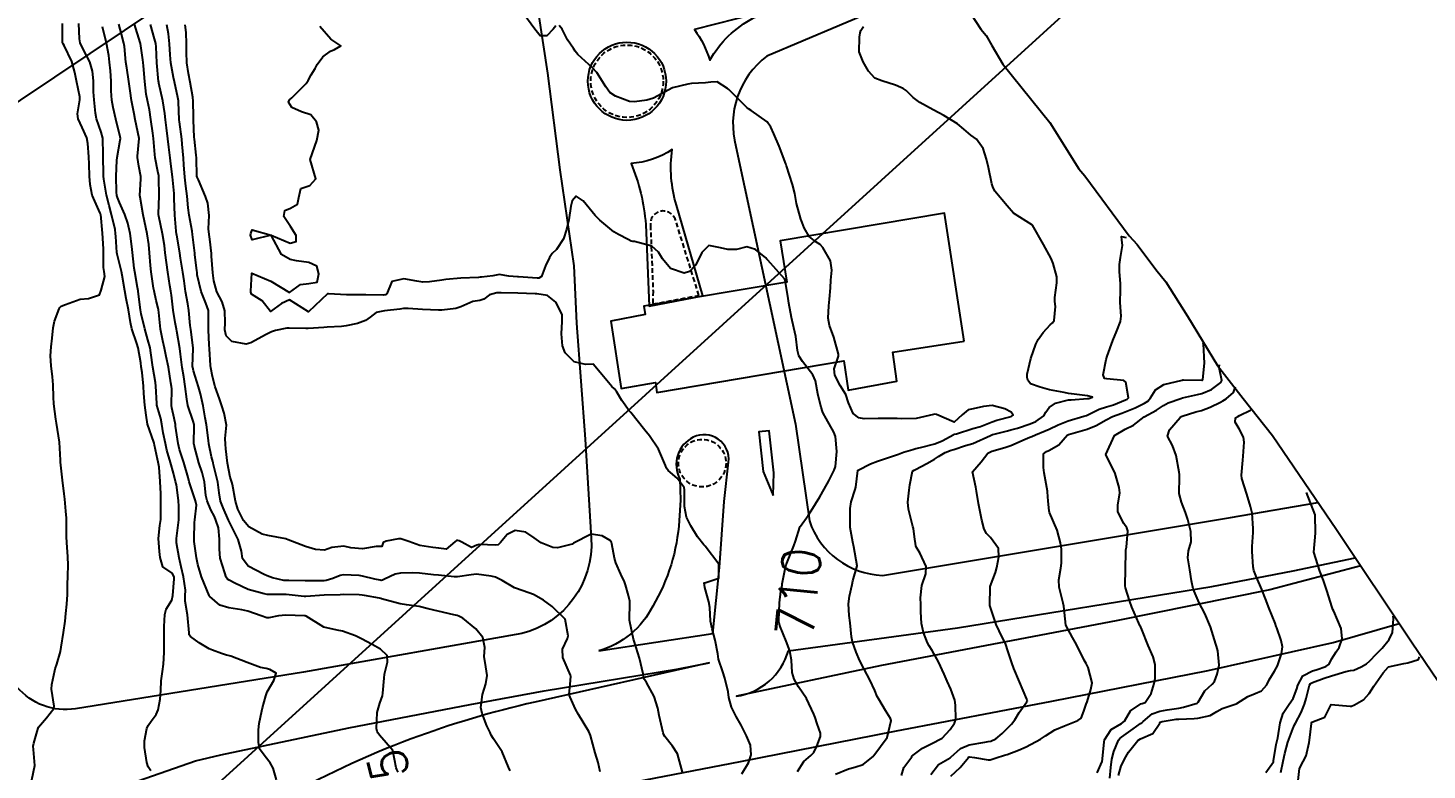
# Model space of a CAD drawing. Header units: metres. Extents: x 292545 to 299085, y 7450245 to 7463078.
# Drawn here: x 298289.1 to 298436.1, y 7451775.7 to 7451853.7 of the extents above; entities that cross this region are included whole.
import ezdxf
from ezdxf.enums import TextEntityAlignment as Align

# ---------------------------------------------------------------- set-up
doc = ezdxf.new("R2010")
doc.units = ezdxf.units.M
doc.linetypes.add('CONTINUO', pattern=[0])
doc.linetypes.add('DASHED', pattern=[0.75, 0.5, -0.25])
for name, color, linetype in [('Area', 45, 'Continuous'), ('Canteiro', 45, 'DASHED'), ('Cotas', 45, 'Continuous'), ('Curvas de Nivel 1m', 11, 'Continuous'), ('Curvas de Nivel 5m', 15, 'Continuous'), ('Edificações', 30, 'Continuous'), ('TEXTO', 45, 'Continuous'), ('Vias Primárias', 230, 'Continuous')]:
    doc.layers.add(name, color=color, linetype=linetype)
doc.styles.add('Style-STANDARD', font='STANDARD.shx')

msp = doc.modelspace()

# ---------------------------------------------------------------- linework, layer by layer
at = {"layer": 'Area'}
msp.add_polyline3d([(298384.99, 7451860.1, 718.89), (298389.23, 7451853.52, 712.78), (298389.78, 7451852.88, 713.15), (298390.39, 7451851.83, 713.14), (298391.54, 7451849.87, 712.63), (298396.48, 7451843.71, 712.4), (298399.53, 7451838.86, 712.31), (298400.15, 7451838.12, 712.38), (298404.84, 7451831.83, 712.59), (298405.67, 7451830.91, 712.75), (298407.64, 7451828.27, 713.19), (298408.67, 7451826.97, 713.23), (298410.96, 7451823.38, 718.23), (298414.11, 7451818.17, 725.44), (298416.8, 7451814.71, 716.81), (298419.89, 7451810.82, 717.06), (298426.62, 7451800.94, 718.03), (298434.51, 7451789.15, 719.91), (298440.86, 7451779.78, 720.82)], dxfattribs=at)
at = {"layer": 'Canteiro'}
msp.add_lwpolyline([(298359.6, 7451825.55), (298357.13, 7451833.48, 0.910151), (298354.5, 7451832.92), (298354.77, 7451825.99), (298354.73, 7451824.65)], format="xyb", close=True, dxfattribs=at)
for centre, radius in [((298352.03, 7451848.06), 3.81), ((298359.94, 7451807.92), 2.5)]:
    msp.add_circle(centre, radius, dxfattribs=at)
at = {"layer": 'Curvas de Nivel 1m', "flags": 128}
for points, elevation in [([(298344.55, 7451853.87), (298344.26, 7451853.53), (298343.59, 7451852.83), (298342.89, 7451852.84), (298342.34, 7451853.55), (298340.92, 7451855.48)], 711), ([(298289.48, 7451774.63), (298289.77, 7451776.16), (298289.63, 7451777.81), (298289.62, 7451778.17), (298289.68, 7451778.49), (298290.02, 7451779.72), (298290.12, 7451780.06), (298290.18, 7451780.16), (298291.02, 7451781.17), (298291.79, 7451782.14), (298291.82, 7451782.37), (298291.54, 7451784.15), (298291.55, 7451784.67), (298291.87, 7451786.14), (298291.92, 7451786.31), (298292.1, 7451786.81), (298292.47, 7451788.13), (298292.56, 7451788.58), (298292.81, 7451790.13), (298292.96, 7451791.32), (298293.05, 7451792.13), (298293.14, 7451793.09), (298293.2, 7451794.12), (298293.22, 7451795.1), (298293.25, 7451796.12), (298293.27, 7451797.17), (298293.24, 7451798.12), (298293.17, 7451799.05), (298293.12, 7451800.13), (298293.11, 7451801.28), (298293.1, 7451802.13), (298293.05, 7451802.89), (298292.94, 7451804.13), (298292.88, 7451804.7), (298292.7, 7451806.13), (298292.47, 7451808.01), (298292.46, 7451808.14), (298292.46, 7451808.24), (298292.37, 7451810.14), (298292.05, 7451812.14), (298291.99, 7451812.56), (298291.78, 7451814.15), (298291.74, 7451814.84), (298291.69, 7451816.15), (298291.62, 7451816.98), (298291.49, 7451818.15), (298291.43, 7451819.21), (298291.49, 7451820.15), (298291.6, 7451821.06), (298291.71, 7451822.15), (298291.84, 7451822.84), (298292.32, 7451824.14), (298292.4, 7451824.29), (298292.55, 7451824.41), (298293.02, 7451824.61), (298294.55, 7451825.14), (298295.41, 7451825.24), (298296.56, 7451825.62), (298296.76, 7451826.09), (298297.14, 7451827.53), (298297.07, 7451828.08), (298297.01, 7451828.5), (298296.99, 7451830.08), (298296.99, 7451830.45), (298296.9, 7451832.09), (298296.71, 7451834.04), (298296.7, 7451834.09), (298296.69, 7451834.12), (298296.66, 7451834.2), (298295.81, 7451836.1), (298295.58, 7451837.22), (298295.51, 7451838.1), (298295.49, 7451839.34), (298295.46, 7451840.1), (298295.35, 7451841.51), (298295.23, 7451842.11), (298294.77, 7451843.21), (298294.34, 7451844.11), (298294.27, 7451844.63), (298294.51, 7451846.11), (298294.5, 7451846.42), (298294.15, 7451848.12), (298293.99, 7451848.97), (298293.66, 7451850.12), (298292.87, 7451851.81), (298292.75, 7451852.01), (298292.7, 7451852.13), (298292.69, 7451852.32), (298292.68, 7451854.13)], 702), ([(298301.97, 7451775.59), (298301.68, 7451776.02), (298301.55, 7451776.45), (298301.31, 7451778.03), (298301.3, 7451778.73), (298301.55, 7451780.02), (298301.69, 7451780.35), (298302.02, 7451780.81), (298302.53, 7451781.52), (298302.74, 7451782.01), (298302.95, 7451783.11), (298303.02, 7451784.01), (298303.05, 7451785.03), (298303.19, 7451786.01), (298303.31, 7451786.8), (298303.37, 7451788.01), (298303.37, 7451788.76), (298303.37, 7451790.01), (298303.39, 7451790.76), (298303.44, 7451792.01), (298303.59, 7451792.59), (298304.18, 7451793.51), (298304.28, 7451794), (298304.44, 7451795.76), (298304.41, 7451795.99), (298304.22, 7451796.35), (298303.25, 7451797.03), (298302.94, 7451798.01), (298302.87, 7451798.64), (298302.78, 7451800.01), (298302.92, 7451801.36), (298303.01, 7451802.01), (298303.04, 7451802.76), (298303.04, 7451804.01), (298303.01, 7451804.71), (298302.97, 7451806.01), (298302.85, 7451807.5), (298302.75, 7451808.01), (298302.68, 7451808.33), (298302.37, 7451809.8), (298302.31, 7451810.02), (298302.28, 7451810.12), (298301.63, 7451812.03), (298301.48, 7451812.97), (298301.34, 7451814.03), (298301.23, 7451815.24), (298301.19, 7451816.03), (298301.05, 7451817.45), (298300.97, 7451818.04), (298300.91, 7451818.46), (298300.64, 7451820.04), (298300.5, 7451820.51), (298299.98, 7451822.05), (298299.85, 7451822.72), (298299.61, 7451824.05), (298299.38, 7451825.23), (298299.25, 7451826.05), (298298.97, 7451827.68), (298298.89, 7451828.06), (298298.6, 7451829.18), (298298.42, 7451829.87), (298298.39, 7451830.06), (298298.3, 7451831.73), (298298.27, 7451832.07), (298298.22, 7451832.49), (298297.85, 7451834.07), (298297.59, 7451835), (298297.33, 7451836.08), (298297.04, 7451837.76), (298297.01, 7451838.09), (298297.01, 7451838.38), (298296.96, 7451840.09), (298296.96, 7451840.32), (298296.93, 7451842.09), (298296.76, 7451842.7), (298296.26, 7451844.1), (298296.16, 7451844.72), (298296.02, 7451846.1), (298295.95, 7451846.96), (298295.93, 7451848.1), (298295.83, 7451849.11), (298295.55, 7451850.1), (298294.87, 7451851.44), (298294.55, 7451852.11), (298294.47, 7451852.53), (298294.39, 7451854.12)], 703), ([(298315.18, 7451774.63), (298314.83, 7451775.87), (298314.53, 7451776.43), (298313.98, 7451777.08), (298313.39, 7451777.89), (298313.31, 7451778.58), (298313.31, 7451779.89), (298313.36, 7451780.55), (298313.65, 7451781.88), (298313.73, 7451782.2), (298314.06, 7451783.45), (298314.21, 7451783.88), (298314.89, 7451785.06), (298315.15, 7451785.86), (298314.48, 7451786.25), (298314.1, 7451786.33), (298313.52, 7451786.46), (298312.1, 7451786.98), (298310.4, 7451787.63), (298310.11, 7451787.71), (298309.94, 7451787.75), (298309.42, 7451787.93), (298308.44, 7451788.27), (298308.12, 7451788.4), (298307.06, 7451789.02), (298306.13, 7451789.69), (298306.02, 7451789.86), (298306, 7451789.97), (298306, 7451790.1), (298305.82, 7451791.98), (298305.6, 7451793.4), (298305.6, 7451793.98), (298305.61, 7451794.56), (298305.4, 7451795.98), (298305.15, 7451797.04), (298304.96, 7451797.98), (298304.67, 7451799.56), (298304.66, 7451799.99), (298304.86, 7451801.4), (298304.9, 7451801.98), (298304.9, 7451803.38), (298304.89, 7451803.98), (298304.66, 7451805.65), (298304.58, 7451805.99), (298304.34, 7451806.88), (298304.04, 7451807.99), (298303.67, 7451809.3), (298303.5, 7451810), (298303.27, 7451811.12), (298303.13, 7451812.01), (298303.01, 7451812.61), (298302.62, 7451814.02), (298302.59, 7451814.19), (298302.51, 7451816.02), (298302.45, 7451816.41), (298302.17, 7451818.02), (298301.99, 7451819.52), (298301.89, 7451820.03), (298301.66, 7451820.87), (298301.35, 7451822.03), (298300.96, 7451823.61), (298300.88, 7451824.04), (298300.65, 7451825.95), (298300.63, 7451826.04), (298300.57, 7451826.39), (298300.29, 7451828.04), (298300.23, 7451828.41), (298300.03, 7451830.05), (298299.97, 7451830.7), (298299.8, 7451832.05), (298299.57, 7451833.13), (298299.25, 7451834.05), (298298.68, 7451835.31), (298298.46, 7451835.84), (298298.4, 7451836.06), (298298.36, 7451836.4), (298298.32, 7451838.07), (298298.39, 7451839.73), (298298.43, 7451840.06), (298298.75, 7451841.86), (298298.79, 7451842.03), (298298.79, 7451842.06), (298298.76, 7451842.22), (298298.29, 7451844.07), (298298.01, 7451845.29), (298297.86, 7451846.07), (298297.8, 7451847.06), (298297.82, 7451848.08), (298297.75, 7451849.16), (298297.63, 7451850.08), (298297.55, 7451850.77), (298297.33, 7451852.08), (298296.9, 7451853.79)], 704), ([(298339.75, 7451775.57), (298339.59, 7451775.95), (298338.92, 7451777.58), (298338.01, 7451778.94), (298337.76, 7451779.34), (298337.64, 7451779.6), (298337.31, 7451780.31), (298336.8, 7451781.61), (298336.68, 7451782.24), (298336.83, 7451783.61), (298337.18, 7451784.71), (298337.34, 7451785.6), (298337.19, 7451786.51), (298337, 7451787.61), (298337.08, 7451788.56), (298336.89, 7451789.6), (298336.15, 7451790.5), (298334.76, 7451791.63), (298334.36, 7451791.83), (298334.17, 7451791.9), (298333.82, 7451791.99), (298332.17, 7451792.35), (298331.12, 7451792.62), (298330.17, 7451792.85), (298328.85, 7451793.03), (298328.18, 7451793.15), (298326.24, 7451793.67), (298326.18, 7451793.69), (298326.15, 7451793.7), (298326.01, 7451793.73), (298324.43, 7451794), (298324.19, 7451794.04), (298323.88, 7451794.07), (298322.19, 7451794.1), (298321.88, 7451794.09), (298320.19, 7451794.05), (298318.27, 7451793.92), (298318.18, 7451793.91), (298318.1, 7451793.92), (298316.19, 7451794.11), (298314.41, 7451794.1), (298314.19, 7451794.12), (298313.9, 7451794.17), (298312.19, 7451794.63), (298310.82, 7451795.29), (298310.2, 7451795.62), (298310.02, 7451795.74), (298309.91, 7451795.92), (298309.75, 7451796.39), (298309.28, 7451797.93), (298309.2, 7451798.89), (298309.21, 7451799.94), (298309.07, 7451801.13), (298308.81, 7451801.94), (298308.65, 7451802.31), (298308.29, 7451803.03), (298307.89, 7451803.95), (298307.75, 7451804.51), (298307.61, 7451805.96), (298307.37, 7451806.93), (298307.02, 7451807.96), (298306.52, 7451809.82), (298306.5, 7451809.97), (298306.53, 7451811.84), (298306.52, 7451811.97), (298306.41, 7451812.33), (298305.88, 7451813.98), (298305.76, 7451814.65), (298305.59, 7451815.98), (298305.45, 7451816.99), (298305.28, 7451817.98), (298305.08, 7451819.39), (298305.01, 7451819.98), (298304.69, 7451821.81), (298304.66, 7451821.99), (298304.52, 7451822.7), (298304.32, 7451823.99), (298304.14, 7451825.58), (298304.08, 7451826), (298303.98, 7451826.59), (298303.76, 7451828), (298303.61, 7451829.01), (298303.49, 7451830.01), (298303.4, 7451830.78), (298303.19, 7451832.01), (298302.8, 7451833.88), (298302.78, 7451834.02), (298302.78, 7451834.13), (298302.84, 7451836.02), (298302.83, 7451837.9), (298302.83, 7451838.02), (298302.81, 7451838.12), (298302.72, 7451838.58), (298302.43, 7451840.02), (298302.39, 7451840.37), (298302.24, 7451842.03), (298302.17, 7451842.62), (298301.98, 7451844.03), (298301.82, 7451845.05), (298301.62, 7451846.03), (298301.5, 7451846.72), (298301.35, 7451848.03), (298301.2, 7451849.68), (298301.17, 7451850.04), (298301.14, 7451850.32), (298300.9, 7451852.04), (298300.87, 7451852.13), (298300.27, 7451854.05)], 706), ([(298349.21, 7451775.46), (298348.99, 7451776.45), (298348.67, 7451777.46), (298348.19, 7451779.28), (298348.14, 7451779.47), (298348.02, 7451779.7), (298346.92, 7451781.49), (298346.62, 7451782.06), (298346.06, 7451783.32), (298345.98, 7451783.5), (298345.96, 7451783.6), (298346.07, 7451784.69), (298346.12, 7451785.5), (298346.08, 7451785.63), (298345.27, 7451787.51), (298345.25, 7451788.38), (298345.76, 7451789.5), (298345.86, 7451789.78), (298345.53, 7451791.51), (298344.18, 7451792.87), (298343.25, 7451793.53), (298342.19, 7451794.13), (298341.13, 7451794.5), (298340.2, 7451794.83), (298338.9, 7451795.58), (298338.21, 7451795.94), (298337.76, 7451796.05), (298336.21, 7451796.24), (298335.64, 7451796.19), (298334.21, 7451795.96), (298333.88, 7451795.97), (298332.21, 7451796.15), (298331.69, 7451796.19), (298330.21, 7451796.35), (298329.52, 7451796.4), (298328.21, 7451796.37), (298327.66, 7451796.26), (298326.54, 7451795.73), (298326.32, 7451795.61), (298326.2, 7451795.6), (298326.09, 7451795.62), (298325.51, 7451795.74), (298324.21, 7451796.04), (298323.87, 7451796.1), (298322.21, 7451796.2), (298321.87, 7451796.12), (298321.11, 7451795.79), (298320.42, 7451795.58), (298320.2, 7451795.55), (298319.94, 7451795.54), (298318.2, 7451795.56), (298316.48, 7451795.57), (298316.2, 7451795.57), (298315.94, 7451795.6), (298314.75, 7451795.87), (298314.21, 7451796.07), (298313.88, 7451796.21), (298312.22, 7451797.1), (298311.61, 7451797.91), (298311.49, 7451798.66), (298311.17, 7451799.91), (298310.28, 7451801.66), (298310.15, 7451801.92), (298309.58, 7451803.21), (298309.3, 7451803.94), (298309.16, 7451804.79), (298309.03, 7451805.94), (298308.56, 7451807.74), (298308.51, 7451807.95), (298308.48, 7451808.08), (298308.36, 7451808.6), (298308.07, 7451809.95), (298308.02, 7451810.31), (298307.82, 7451811.96), (298307.7, 7451812.67), (298307.46, 7451813.96), (298307.2, 7451815.2), (298306.98, 7451815.96), (298306.47, 7451817.61), (298306.38, 7451817.97), (298306.37, 7451818.08), (298306.43, 7451819.97), (298306.42, 7451820.04), (298306.17, 7451821.97), (298306.12, 7451822.38), (298305.96, 7451823.98), (298305.87, 7451824.66), (298305.63, 7451825.98), (298305.47, 7451827.09), (298305.35, 7451827.98), (298305.11, 7451829.48), (298305.03, 7451829.99), (298304.69, 7451831.93), (298304.68, 7451831.99), (298304.64, 7451832.32), (298304.48, 7451833.99), (298304.44, 7451835.75), (298304.44, 7451835.99), (298304.43, 7451836.25), (298304.25, 7451838), (298304.09, 7451839.37), (298304.01, 7451840), (298303.87, 7451841.12), (298303.77, 7451842), (298303.63, 7451843.15), (298303.53, 7451844.01), (298303.45, 7451844.67), (298303.24, 7451846.01), (298302.82, 7451847.87), (298302.8, 7451847.99), (298302.79, 7451848.01), (298302.79, 7451848.04), (298302.62, 7451850.01), (298302.55, 7451851.69), (298302.5, 7451852.02), (298302.36, 7451852.53), (298301.95, 7451854.02)], 707), ([(298357.87, 7451775.45), (298357.33, 7451777.36), (298356.8, 7451778.17), (298356.01, 7451779.18), (298355.9, 7451779.38), (298355.84, 7451779.56), (298355.43, 7451781.39), (298355.26, 7451782.18), (298354.89, 7451783.39), (298354.08, 7451784.85), (298353.86, 7451785.18), (298353.78, 7451785.4), (298353.73, 7451785.76), (298353.35, 7451787.41), (298352.98, 7451788.56), (298352.72, 7451789.41), (298352.33, 7451791.24), (298352.31, 7451791.42), (298352.32, 7451793.27), (298352.32, 7451793.42), (298352.19, 7451794.02), (298351.89, 7451795.12), (298351.78, 7451795.43), (298351.39, 7451796.26), (298350.87, 7451797.44), (298350.72, 7451797.93), (298350.45, 7451799.45), (298350.4, 7451799.59), (298350.26, 7451799.78), (298349.43, 7451800.29), (298348.26, 7451800.45), (298346.41, 7451799.5), (298346.25, 7451799.41), (298344.73, 7451799.03), (298344.25, 7451799.04), (298343.02, 7451799.53), (298342.26, 7451800.07), (298341.39, 7451800.68), (298340.27, 7451800.85), (298339.42, 7451800.42), (298338.74, 7451799.59), (298338.5, 7451799.34), (298338.25, 7451799.29), (298336.49, 7451799.37), (298336.25, 7451799.31), (298335.7, 7451799.07), (298334.68, 7451799.63), (298334.38, 7451799.76), (298334.25, 7451799.79), (298334.11, 7451799.79), (298333.94, 7451799.64), (298333.02, 7451798.88), (298332.25, 7451798.97), (298331.63, 7451799.06), (298330.25, 7451799.25), (298329.1, 7451799.7), (298328.26, 7451799.95), (298328.02, 7451799.95), (298326.71, 7451799.73), (298326.4, 7451799.58), (298326.25, 7451799.17), (298325.67, 7451799.16), (298324.24, 7451798.92), (298323, 7451799.01), (298322.25, 7451799.18), (298321, 7451799.04), (298320.24, 7451798.78), (298319.29, 7451798.86), (298318.25, 7451799.15), (298316.42, 7451799.85), (298316.25, 7451799.92), (298316.15, 7451799.96), (298314.26, 7451800.32), (298313.69, 7451800.46), (298312.27, 7451801.24), (298311.72, 7451801.91), (298311.13, 7451803.08), (298310.87, 7451803.91), (298310.56, 7451805.68), (298310.5, 7451805.92), (298310.33, 7451806.46), (298310.02, 7451807.93), (298309.87, 7451809.43), (298309.81, 7451809.93), (298309.79, 7451810.52), (298309.92, 7451811.93), (298309.67, 7451813.18), (298309.44, 7451813.93), (298309.18, 7451814.69), (298308.75, 7451815.95), (298308.46, 7451817.02), (298308.28, 7451817.95), (298308.26, 7451818.17), (298308.14, 7451819.95), (298308.11, 7451820.34), (298308.03, 7451821.95), (298308.03, 7451822.45), (298308.02, 7451823.96), (298307.77, 7451824.74), (298307.26, 7451825.96), (298306.85, 7451827.7), (298306.83, 7451827.97), (298306.81, 7451828.18), (298306.61, 7451829.83), (298306.6, 7451829.97), (298306.59, 7451829.99), (298306.37, 7451831.97), (298306.32, 7451832.29), (298306, 7451833.98), (298305.91, 7451834.74), (298305.78, 7451835.98), (298305.65, 7451837.02), (298305.55, 7451837.98), (298305.45, 7451839.26), (298305.41, 7451839.98), (298305.28, 7451841.45), (298305.22, 7451841.99), (298304.98, 7451843.79), (298304.96, 7451843.99), (298304.88, 7451845.91), (298304.88, 7451845.99), (298304.81, 7451846.35), (298304.47, 7451847.99), (298304.37, 7451848.45), (298304.09, 7451850), (298304.02, 7451850.84), (298303.95, 7451852), (298303.84, 7451853.05), (298303.67, 7451854)], 708), ([(298364.12, 7451775.28), (298364.82, 7451776.43), (298365.1, 7451777.27), (298365, 7451778.28), (298364.61, 7451779.27), (298364.03, 7451780.38), (298363.5, 7451781.29), (298363.02, 7451782.27), (298362.75, 7451783.3), (298362.66, 7451783.89), (298362.33, 7451785.31), (298362.09, 7451785.98), (298361.66, 7451787.31), (298361.57, 7451787.87), (298361.3, 7451789.32), (298360.98, 7451790.49), (298360.82, 7451791.32), (298360.74, 7451792.76), (298360.63, 7451793.33), (298360.2, 7451794.85), (298360.13, 7451795.33), (298360.2, 7451795.34), (298361.68, 7451795.84), (298361.7, 7451797.32), (298360.25, 7451799.21), (298360.12, 7451799.33), (298359.44, 7451800.16), (298358.75, 7451801.35), (298358.29, 7451802.26), (298358.07, 7451803.35), (298358.08, 7451805.11), (298358.04, 7451805.35), (298357.31, 7451806.34), (298356.35, 7451807.15), (298356.17, 7451807.38), (298356.08, 7451807.66), (298355.36, 7451809.39), (298354.39, 7451810.8), (298353.91, 7451811.4), (298352.42, 7451813.24), (298352.27, 7451813.42), (298351.5, 7451814.5), (298350.92, 7451815.44), (298350.72, 7451815.72), (298350.45, 7451815.99), (298349.2, 7451817.46), (298348.48, 7451818.34), (298347.68, 7451818.28), (298346.48, 7451818.58), (298345.53, 7451819.5), (298345.24, 7451820.25), (298345.14, 7451821.51), (298345.23, 7451822.82), (298345.21, 7451823.51), (298345, 7451823.97), (298344.56, 7451824.85), (298343.66, 7451825.53), (298342.56, 7451825.71), (298342.38, 7451825.73), (298340.57, 7451825.77), (298338.81, 7451825.83), (298338.57, 7451825.83), (298338.34, 7451825.81), (298337.58, 7451825.6), (298336.99, 7451825.17), (298336.56, 7451825.02), (298335.84, 7451824.91), (298334.55, 7451824.35), (298334.03, 7451824.16), (298332.55, 7451823.99), (298332.22, 7451823.99), (298330.55, 7451824.06), (298329.03, 7451824.18), (298328.55, 7451824.17), (298328.15, 7451824.11), (298326.54, 7451823.92), (298325.67, 7451823.74), (298325.03, 7451823.26), (298324.53, 7451822.9), (298323.7, 7451822.59), (298322.52, 7451822.35), (298322.02, 7451822.28), (298320.52, 7451822.2), (298320.15, 7451822.18), (298318.52, 7451822.06), (298318.28, 7451822.07), (298316.52, 7451822.11), (298316.27, 7451822.1), (298315.08, 7451821.86), (298314.67, 7451821.71), (298314.51, 7451821.66), (298314.09, 7451821.45), (298312.5, 7451820.55), (298311.98, 7451820.43), (298310.5, 7451820.71), (298309.88, 7451821.3), (298309.76, 7451821.93), (298309.79, 7451822.67), (298309.77, 7451823.93), (298309.49, 7451824.87), (298308.92, 7451825.94), (298308.58, 7451827.1), (298308.5, 7451827.94), (298308.36, 7451829.69), (298308.34, 7451829.94), (298308.16, 7451831.48), (298308.09, 7451831.95), (298308.03, 7451832.56), (298308.11, 7451833.95), (298307.95, 7451835.23), (298307.71, 7451835.95), (298306.97, 7451837.71), (298306.85, 7451837.97), (298306.82, 7451838.08), (298306.78, 7451839.97), (298306.78, 7451840.01), (298306.74, 7451840.28), (298306.56, 7451841.97), (298306.54, 7451842.19), (298306.46, 7451843.97), (298306.45, 7451844.31), (298306.43, 7451845.97), (298306.39, 7451846.39), (298306.11, 7451847.98), (298305.92, 7451848.89), (298305.77, 7451849.98), (298305.74, 7451851.11), (298305.74, 7451851.98), (298305.7, 7451853.18), (298305.57, 7451853.98)], 709), ([(298373.96, 7451775.22), (298375.33, 7451775.79), (298375.98, 7451775.98), (298376.87, 7451776.24), (298377.94, 7451777.12), (298377.96, 7451777.15), (298377.99, 7451777.18), (298379.39, 7451779.1), (298379.8, 7451780.86), (298379.74, 7451781.09), (298379.22, 7451781.93), (298378.49, 7451783.11), (298378.34, 7451783.39), (298378.07, 7451784.02), (298377.55, 7451785.13), (298376.96, 7451786.27), (298376.52, 7451787.14), (298376.12, 7451788.05), (298375.73, 7451789.14), (298375.63, 7451789.66), (298375.48, 7451791.15), (298375.4, 7451791.91), (298375.32, 7451793.15), (298375.41, 7451793.93), (298375.69, 7451795.15), (298375.79, 7451795.56), (298376.22, 7451797.14), (298375.88, 7451799.14), (298375.77, 7451799.63), (298375.51, 7451801.15), (298375.49, 7451801.94), (298375.5, 7451803.15), (298375.61, 7451803.84), (298376.02, 7451805.14), (298376.08, 7451805.39), (298376.3, 7451807.14), (298376.31, 7451807.17), (298376.34, 7451807.19), (298377.63, 7451807.84), (298378.36, 7451808.13), (298379.1, 7451808.36), (298380.37, 7451808.78), (298380.59, 7451808.87), (298381.11, 7451809.08), (298382.08, 7451809.37), (298382.38, 7451809.45), (298382.89, 7451809.57), (298384.38, 7451809.96), (298385.17, 7451810.25), (298386.39, 7451810.95), (298386.44, 7451810.97), (298386.68, 7451811.02), (298388.4, 7451811.58), (298389.2, 7451811.79), (298390.41, 7451812.27), (298390.92, 7451812.45), (298392.41, 7451812.82), (298392.64, 7451812.95), (298392.42, 7451813.29), (298391.76, 7451813.62), (298390.43, 7451813.99), (298389.52, 7451813.88), (298388.42, 7451813.63), (298387.91, 7451813.51), (298387.28, 7451813.01), (298386.41, 7451812.23), (298384.57, 7451813.04), (298384.41, 7451813.08), (298384.27, 7451813.04), (298382.42, 7451812.63), (298380.92, 7451812.58), (298380.42, 7451812.61), (298378.9, 7451812.62), (298378.42, 7451812.61), (298376.97, 7451812.58), (298376.42, 7451812.68), (298375.82, 7451813.15), (298375.32, 7451814.27), (298375.03, 7451815.15), (298374.45, 7451816.07), (298373.87, 7451817.17), (298373.8, 7451817.84), (298374.25, 7451819.16), (298374.27, 7451819.39), (298373.76, 7451821.17), (298373.32, 7451822.38), (298373.17, 7451823.17), (298373.26, 7451824.47), (298373.31, 7451825.17), (298373.41, 7451826.34), (298373.47, 7451827.17), (298373.55, 7451828.22), (298373.42, 7451829.17), (298372.63, 7451830.6), (298372.34, 7451830.89), (298371.88, 7451831.19), (298371.19, 7451831.76), (298370.65, 7451832.64), (298370.43, 7451833.21), (298370.3, 7451833.57), (298369.84, 7451835.22), (298369.66, 7451836.26), (298369.44, 7451837.22), (298368.79, 7451839.17), (298368.77, 7451839.23), (298368.73, 7451839.38), (298368.02, 7451841.24), (298367.48, 7451842.53), (298367.16, 7451843.25), (298366.78, 7451843.8), (298365.1, 7451844.97), (298364.8, 7451845.17), (298364.68, 7451845.28), (298362.82, 7451847.14), (298362.73, 7451847.21), (298362.59, 7451847.3), (298361.51, 7451848), (298360.83, 7451847.97), (298360.29, 7451847.88), (298358.83, 7451847.81), (298358.41, 7451847.77), (298356.82, 7451847.37), (298354.81, 7451846.29), (298354.13, 7451846.09), (298352.81, 7451845.9), (298352.29, 7451845.94), (298350.81, 7451846.48), (298350.24, 7451846.87), (298349.8, 7451847.46), (298348.85, 7451848.98), (298348.4, 7451849.47), (298346.87, 7451850.87), (298346.6, 7451851.22), (298346.41, 7451851.5), (298345.79, 7451852.42), (298345.22, 7451853.52), (298344.9, 7451853.91)], 711), ([(298380.88, 7451775.08), (298381.12, 7451775.94), (298381.96, 7451777.07), (298381.97, 7451777.09), (298381.99, 7451777.11), (298383.11, 7451777.95), (298384.01, 7451778.41), (298385.17, 7451779.03), (298386.02, 7451779.91), (298386.46, 7451780.59), (298386.61, 7451781.01), (298386.58, 7451782.49), (298386.49, 7451783.02), (298386.07, 7451784.17), (298385.69, 7451785.02), (298385.38, 7451785.74), (298384.78, 7451787.03), (298384.12, 7451788.23), (298383.81, 7451788.73), (298383.64, 7451789.05), (298383.21, 7451790.12), (298383, 7451791.06), (298382.92, 7451792.31), (298382.92, 7451793.06), (298382.88, 7451793.75), (298383.02, 7451795.06), (298383.44, 7451796.28), (298383.49, 7451797.05), (298382.81, 7451798.5), (298382.46, 7451799.07), (298382.41, 7451799.22), (298382.26, 7451800.19), (298382.14, 7451801.07), (298382.09, 7451801.25), (298381.64, 7451803.08), (298381.55, 7451803.83), (298381.68, 7451805.08), (298381.77, 7451805.63), (298382.04, 7451807.07), (298382.22, 7451807.19), (298382.35, 7451807.25), (298383.54, 7451807.87), (298384.36, 7451808.35), (298384.78, 7451808.62), (298385.49, 7451809.03), (298386.12, 7451809.28), (298386.38, 7451809.37), (298387.63, 7451809.76), (298388.38, 7451810), (298390.26, 7451810.84), (298390.39, 7451810.9), (298390.45, 7451810.92), (298390.63, 7451810.97), (298392.04, 7451811.31), (298392.4, 7451811.41), (298393.07, 7451811.61), (298394.4, 7451812.06), (298395.02, 7451812.3), (298395.84, 7451812.91), (298396.05, 7451813.27), (298396.43, 7451813.78), (298397.09, 7451814.24), (298398.44, 7451814.58), (298398.72, 7451814.59), (298400.44, 7451814.71), (298400.57, 7451814.72), (298400.98, 7451814.84), (298400.44, 7451815), (298398.76, 7451815.19), (298398.45, 7451815.25), (298397.98, 7451815.35), (298396.45, 7451815.64), (298395.45, 7451815.91), (298394.46, 7451816.27), (298394.17, 7451816.64), (298394.09, 7451816.93), (298394.1, 7451817.29), (298394.49, 7451818.92), (298395.01, 7451820.41), (298395.25, 7451820.91), (298395.77, 7451821.66), (298396.53, 7451822.45), (298396.77, 7451822.66), (298396.93, 7451822.9), (298397.07, 7451824.38), (298397.01, 7451824.9), (298397, 7451825.32), (298397.21, 7451826.89), (298397.21, 7451827.52), (298396.83, 7451828.9), (298396.61, 7451829.43), (298395.83, 7451830.91), (298394.65, 7451832.92), (298392.67, 7451834.19), (298391.99, 7451834.96), (298390.7, 7451836.52), (298390.48, 7451836.97), (298390.39, 7451837.28), (298390.04, 7451838.98), (298389.84, 7451839.87), (298389.48, 7451840.98), (298388.76, 7451841.96), (298388.18, 7451842.41), (298387.44, 7451843.01), (298386.78, 7451843.59), (298385.35, 7451844.47), (298384.8, 7451844.75), (298384.22, 7451845.05), (298382.81, 7451845.84), (298382.1, 7451846.36), (298381.38, 7451847.08), (298381.05, 7451847.31), (298380.83, 7451847.42), (298380.26, 7451847.66), (298378.83, 7451848.11), (298378.1, 7451848.38), (298377.42, 7451849.12), (298376.86, 7451850.1), (298376.44, 7451851.14), (298376.46, 7451852.71), (298376.54, 7451853.14), (298376.62, 7451853.41), (298376.9, 7451853.81)], 712), ([(298383.97, 7451775.21), (298384.78, 7451776.24), (298385.99, 7451776.95), (298386.03, 7451776.98), (298386.07, 7451777.02), (298387.08, 7451777.93), (298388.01, 7451778.3), (298389.64, 7451778.61), (298390.01, 7451778.65), (298390.28, 7451778.7), (298390.81, 7451778.96), (298391.46, 7451779.52), (298392.02, 7451780.07), (298392.47, 7451780.5), (298392.81, 7451780.94), (298393.26, 7451781.73), (298394.06, 7451782.84), (298394.1, 7451782.89), (298394.12, 7451782.93), (298394.11, 7451782.98), (298394.06, 7451783.1), (298393.3, 7451784.94), (298392.7, 7451786.34), (298392.48, 7451786.95), (298392.12, 7451788.08), (298391.81, 7451788.95), (298391.47, 7451789.63), (298390.83, 7451790.96), (298390.18, 7451792.97), (298390.2, 7451794.97), (298390.77, 7451796.42), (298390.9, 7451796.96), (298391.13, 7451798.07), (298391.08, 7451798.96), (298390.26, 7451800.1), (298389.82, 7451800.53), (298389.58, 7451800.98), (298389.34, 7451801.93), (298389.12, 7451802.99), (298389, 7451803.68), (298388.79, 7451804.99), (298388.71, 7451805.38), (298388.34, 7451807), (298389.28, 7451808.06), (298389.97, 7451808.98), (298390.38, 7451809.19), (298391.77, 7451809.56), (298392.38, 7451809.77), (298393.9, 7451810.44), (298394.39, 7451810.64), (298394.58, 7451810.73), (298394.98, 7451810.91), (298395.98, 7451811.32), (298396.4, 7451811.5), (298397.35, 7451811.94), (298398.41, 7451812.38), (298400.06, 7451812.86), (298400.34, 7451812.93), (298400.41, 7451812.96), (298401.66, 7451813.6), (298402.43, 7451813.83), (298403.19, 7451814.06), (298404.44, 7451814.56), (298404.61, 7451814.63), (298404.75, 7451814.8), (298404.46, 7451816.43), (298404.27, 7451816.61), (298402.46, 7451816.79), (298402.22, 7451816.83), (298402.08, 7451817.22), (298402.39, 7451818.83), (298402.5, 7451819.16), (298403.09, 7451820.82), (298403.54, 7451821.83), (298403.92, 7451822.81), (298403.97, 7451823.38), (298403.86, 7451824.81), (298403.9, 7451826.13), (298403.91, 7451826.81), (298403.81, 7451828.03), (298403.81, 7451828.81), (298403.9, 7451829.53), (298404.11, 7451830.81), (298404.05, 7451831.39), (298404.01, 7451831.75), (298404.51, 7451831.64)], 713), ([(298386.07, 7451775.02), (298387.06, 7451775.92), (298387.92, 7451777), (298387.96, 7451777.04), (298387.99, 7451777.05), (298388.05, 7451777.05), (298388.55, 7451776.99), (298389.99, 7451776.75), (298390.2, 7451776.75), (298390.85, 7451776.96), (298391.73, 7451777.22), (298392, 7451777.3), (298393.2, 7451777.74), (298394, 7451778.11), (298395.5, 7451778.91), (298396.02, 7451779.25), (298397.02, 7451779.89), (298398.03, 7451780.3), (298399.44, 7451780.86), (298399.76, 7451781.13), (298400.05, 7451781.85), (298400.32, 7451782.58), (298400.41, 7451782.85), (298400.8, 7451784.12), (298400.92, 7451784.84), (298400.5, 7451786.45), (298400.31, 7451786.85), (298400.11, 7451787.23), (298399.27, 7451788.86), (298398.88, 7451789.61), (298398.15, 7451790.88), (298397.94, 7451792.88), (298397.87, 7451793.2), (298397.46, 7451794.89), (298397.43, 7451795.67), (298397.63, 7451796.89), (298397.7, 7451797.42), (298397.7, 7451798.89), (298397.6, 7451799.54), (298397.24, 7451800.89), (298396.46, 7451802.74), (298396.41, 7451802.9), (298396.31, 7451803.94), (298396.25, 7451804.9), (298396.24, 7451804.98), (298395.9, 7451806.9), (298395.81, 7451807.45), (298395.82, 7451808.91), (298396.12, 7451809.16), (298396.38, 7451809.26), (298397.43, 7451809.84), (298398.34, 7451810.88), (298398.37, 7451810.9), (298398.39, 7451810.91), (298398.43, 7451810.92), (298400.4, 7451811.49), (298401.36, 7451811.89), (298402.41, 7451812.49), (298403.07, 7451812.82), (298404.05, 7451813.18), (298404.42, 7451813.31), (298405.47, 7451813.75), (298406.43, 7451814.24), (298406.77, 7451814.45), (298407.05, 7451814.77), (298407.58, 7451815.64), (298408.46, 7451816.18), (298410.38, 7451816.65), (298410.46, 7451816.67), (298410.52, 7451816.68), (298412.46, 7451816.64), (298412.52, 7451816.65), (298412.56, 7451816.71), (298412.76, 7451818.43), (298412.63, 7451820.47), (298412.61, 7451820.56), (298412.61, 7451820.57)], 714), ([(298402.8, 7451774.82), (298402.88, 7451775.92), (298403.01, 7451776.82), (298403.2, 7451777.62), (298403.7, 7451778.81), (298403.83, 7451778.99), (298404.02, 7451779.13), (298405.24, 7451780), (298406.03, 7451780.55), (298406.17, 7451780.64), (298406.29, 7451780.78), (298407.23, 7451781.58), (298408.05, 7451781.86), (298408.81, 7451781.99), (298410.05, 7451782.18), (298410.52, 7451782.27), (298411.96, 7451782.71), (298412.06, 7451782.79), (298412.79, 7451783.98), (298413.54, 7451784.7), (298413.8, 7451784.98), (298414.09, 7451785.75), (298414.3, 7451786.69), (298414.13, 7451788.2), (298413.99, 7451788.69), (298413.95, 7451788.88), (298413.37, 7451790.7), (298412.77, 7451792.11), (298412.46, 7451792.71), (298412.19, 7451793.25), (298411.56, 7451794.72), (298411.38, 7451795.55), (298411.21, 7451796.72), (298410.99, 7451797.97), (298411.06, 7451798.72), (298411.34, 7451799.64), (298411.32, 7451800.72), (298411, 7451802.01), (298410.76, 7451802.73), (298410.31, 7451803.81), (298410.08, 7451804.73), (298410.1, 7451806.49), (298410.12, 7451806.73), (298410.09, 7451806.99), (298409.75, 7451808.74), (298409.39, 7451809.76), (298408.87, 7451810.75), (298409.06, 7451811.41), (298410.19, 7451812.73), (298410.33, 7451812.82), (298410.41, 7451812.85), (298411.84, 7451813.3), (298412.42, 7451813.47), (298413.33, 7451813.8), (298414.44, 7451814.34), (298414.66, 7451814.46), (298415.02, 7451814.68), (298415.78, 7451815.34), (298415.87, 7451815.55), (298416, 7451815.93)], 716), ([(298403.7, 7451775.08), (298403.98, 7451776.11), (298404.24, 7451776.56), (298404.35, 7451776.8), (298404.74, 7451777.53), (298405.74, 7451778.78), (298406.01, 7451778.94), (298407.3, 7451779.49), (298408.03, 7451780.58), (298408.09, 7451780.71), (298408.28, 7451780.76), (298409.77, 7451781.01), (298410.04, 7451781.03), (298411.67, 7451781.08), (298412.04, 7451781.11), (298413.35, 7451781.39), (298414.05, 7451781.81), (298414.59, 7451782.14), (298416.06, 7451782.61), (298416.1, 7451782.62), (298416.14, 7451782.66), (298417.31, 7451783.4), (298418.07, 7451783.72), (298418.73, 7451783.98), (298419.3, 7451784.63), (298419.55, 7451785.16), (298420.1, 7451786.07), (298420.4, 7451786.62), (298420.85, 7451787.88), (298420.94, 7451788.61), (298420.82, 7451789.29), (298420.35, 7451790.62), (298420.29, 7451790.76), (298420.16, 7451791.09), (298419.54, 7451792.63), (298419.15, 7451793.67), (298418.78, 7451794.63), (298418.22, 7451795.93), (298417.93, 7451796.64), (298417.86, 7451797.02), (298417.75, 7451798.64), (298417.75, 7451799.15), (298417.85, 7451800.64), (298417.87, 7451801.05), (298417.77, 7451802.65), (298417.59, 7451803.36), (298417.18, 7451804.65), (298416.68, 7451806.31), (298416.64, 7451806.66), (298416.78, 7451808.24), (298416.82, 7451808.66), (298416.91, 7451810.13), (298416.83, 7451810.66), (298416.4, 7451811.54), (298415.97, 7451812.23), (298415.99, 7451812.67), (298416.24, 7451812.84), (298416.42, 7451812.93), (298417.57, 7451813.5), (298417.7, 7451813.61)], 717), ([(298419.2, 7451775.4), (298419.98, 7451776.54), (298420.01, 7451776.62), (298420.27, 7451778.36), (298420.33, 7451778.62), (298420.45, 7451779.04), (298420.7, 7451780.61), (298421, 7451781.65), (298421.66, 7451782.6), (298422.07, 7451783.2), (298422.46, 7451784.2), (298422.57, 7451784.59), (298423.09, 7451785.58), (298424.1, 7451786.1), (298424.47, 7451786.2), (298425.51, 7451786.56), (298425.86, 7451786.8), (298426.11, 7451787.32), (298426.58, 7451788.08), (298426.9, 7451788.53), (298427.22, 7451789.45), (298427.12, 7451790.53), (298426.34, 7451792.37), (298426.25, 7451792.54), (298426.18, 7451792.76), (298425.62, 7451794.55), (298425.24, 7451795.58), (298424.86, 7451796.56), (298424.25, 7451798.57), (298424.4, 7451800.57), (298424.38, 7451802.48), (298423.48, 7451804.84)], 718), ([(298420.78, 7451775.42), (298421.01, 7451776.6), (298421.18, 7451777.41), (298421.5, 7451778.6), (298422.03, 7451780), (298422.22, 7451780.4), (298422.32, 7451780.59), (298422.91, 7451781.72), (298423.25, 7451782.58), (298423.44, 7451783.2), (298423.79, 7451784.57), (298423.89, 7451784.77), (298424.09, 7451784.88), (298425.33, 7451785.31), (298426.09, 7451785.57), (298427.6, 7451786.03), (298428.1, 7451786.12), (298428.44, 7451786.18), (298429.21, 7451786.51), (298429.77, 7451786.84), (298430.11, 7451787.15), (298430.78, 7451787.84), (298431.41, 7451788.48), (298432.14, 7451789.37), (298432.49, 7451790.12), (298432.61, 7451791.57), (298432.59, 7451791.83)], 719)]:
    msp.add_lwpolyline(points, dxfattribs=dict(at, elevation=elevation))
at = {"layer": 'Curvas de Nivel 5m', "flags": 128}
for points, elevation in [([(298327.97, 7451775.43), (298327.85, 7451775.71), (298327.78, 7451775.9), (298327.4, 7451777.72), (298326.01, 7451779.33), (298325.84, 7451779.56), (298325.77, 7451779.73), (298325.71, 7451780.04), (298325.78, 7451781.73), (298326.05, 7451782.71), (298326.32, 7451783.47), (298326.37, 7451783.73), (298326.49, 7451785.31), (298326.54, 7451785.73), (298326.84, 7451786.99), (298326.81, 7451787.72), (298326.12, 7451788.37), (298325.25, 7451788.87), (298324.13, 7451789.47), (298323.5, 7451789.77), (298322.14, 7451790.25), (298321.58, 7451790.35), (298320.15, 7451790.68), (298318.29, 7451791.83), (298318.2, 7451791.87), (298318.16, 7451791.88), (298318.12, 7451791.88), (298316.16, 7451791.93), (298315.38, 7451791.86), (298314.38, 7451791.65), (298314.16, 7451791.68), (298313.59, 7451791.89), (298312.17, 7451792.36), (298311.55, 7451792.52), (298310.17, 7451792.71), (298309.24, 7451793), (298308.18, 7451793.89), (298308.15, 7451793.95), (298308.11, 7451794.02), (298307.29, 7451795.96), (298306.92, 7451797.26), (298306.79, 7451797.96), (298306.54, 7451799.67), (298306.53, 7451799.97), (298306.56, 7451801.69), (298306.59, 7451801.97), (298306.76, 7451803.51), (298306.66, 7451803.97), (298306.31, 7451805.01), (298306.02, 7451805.97), (298305.89, 7451806.42), (298305.44, 7451807.98), (298305, 7451809.35), (298304.84, 7451809.99), (298304.57, 7451811.82), (298304.55, 7451811.99), (298304.41, 7451812.64), (298304.18, 7451813.75), (298304.15, 7451813.99), (298304.17, 7451815.72), (298304.15, 7451815.99), (298304.09, 7451816.36), (298303.83, 7451818), (298303.6, 7451819.12), (298303.42, 7451820.01), (298303.25, 7451820.76), (298303, 7451822.01), (298302.81, 7451823.75), (298302.78, 7451824.02), (298302.74, 7451824.22), (298302.55, 7451825.03), (298302.32, 7451826.02), (298302.26, 7451826.33), (298302.02, 7451828.03), (298301.95, 7451828.68), (298301.84, 7451830.03), (298301.76, 7451830.89), (298301.59, 7451832.03), (298301.32, 7451833.37), (298301.17, 7451834.03), (298300.84, 7451835.88), (298300.83, 7451836.04), (298300.92, 7451837.82), (298300.91, 7451838.04), (298300.72, 7451839.14), (298300.58, 7451840.04), (298300.58, 7451840.2), (298300.75, 7451842.04), (298300.33, 7451844.04), (298300.21, 7451844.63), (298299.93, 7451846.05), (298299.79, 7451847.07), (298299.67, 7451848.05), (298299.44, 7451849.46), (298299.36, 7451850.05), (298299.2, 7451851.73), (298299.14, 7451852.06), (298298.89, 7451853), (298298.6, 7451854.06)], 705), ([(298369.97, 7451775.5), (298370.63, 7451776.56), (298371.36, 7451777.2), (298371.68, 7451777.51), (298372, 7451778.19), (298372.39, 7451779.18), (298372.37, 7451779.54), (298372.03, 7451780.53), (298371.81, 7451781.19), (298371.68, 7451781.55), (298370.9, 7451783.2), (298370.07, 7451784.42), (298369.59, 7451785.21), (298369.4, 7451785.91), (298369.33, 7451787.22), (298369.14, 7451788.2), (298368.77, 7451789.22), (298368.15, 7451790.76), (298368.02, 7451791.1), (298368, 7451791.23), (298368.01, 7451791.38), (298368.06, 7451793.23), (298368.2, 7451794.47), (298368.33, 7451795.1), (298368.35, 7451795.23), (298368.65, 7451796.81), (298368.77, 7451797.22), (298369.19, 7451798.27), (298369.57, 7451799.22), (298369.74, 7451799.73), (298370.2, 7451801.21), (298370.23, 7451801.26), (298370.27, 7451801.31), (298371.07, 7451802.42), (298371.57, 7451803.2), (298371.86, 7451803.65), (298372.31, 7451804.38), (298372.77, 7451805.18), (298373.24, 7451806.08), (298373.82, 7451807.17), (298373.95, 7451807.56), (298374.1, 7451809.16), (298373.95, 7451810.73), (298373.79, 7451811.17), (298372.97, 7451812.62), (298372.65, 7451813.19), (298372.58, 7451813.34), (298372.43, 7451813.79), (298372.16, 7451814.9), (298372.11, 7451815.19), (298371.86, 7451816.59), (298371.57, 7451817.19), (298370.48, 7451818.6), (298370.1, 7451819.21), (298369.94, 7451819.77), (298369.78, 7451821.22), (298369.58, 7451822.16), (298369.32, 7451823.22), (298369.04, 7451824.74), (298368.97, 7451825.23), (298368.65, 7451827.16), (298368.63, 7451827.23), (298368.58, 7451827.31), (298366.82, 7451829.26), (298366.73, 7451829.37), (298366.62, 7451829.49), (298365.54, 7451830.36), (298364.63, 7451830.67), (298363.54, 7451830.38), (298362.62, 7451830.37), (298361.87, 7451830.55), (298360.63, 7451830.79), (298359.89, 7451830.07), (298359.56, 7451829.34), (298359.22, 7451828.73), (298358.59, 7451828.08), (298358.04, 7451827.9), (298356.6, 7451828.37), (298355.78, 7451829.38), (298355.34, 7451830.11), (298354.63, 7451830.72), (298352.83, 7451831.22), (298352.63, 7451831.23), (298352.46, 7451831.25), (298352.14, 7451831.43), (298351.14, 7451831.95), (298350.64, 7451832.25), (298349.16, 7451833.47), (298348.67, 7451833.95), (298347.41, 7451835.48), (298346.69, 7451835.99), (298346.25, 7451835.5), (298346.12, 7451834.94), (298345.92, 7451833.5), (298345.67, 7451832.48), (298345.35, 7451831.51), (298344.62, 7451830.38), (298344.17, 7451829.97), (298343.87, 7451829.53), (298343.48, 7451828.65), (298343.04, 7451827.54), (298342.75, 7451827.37), (298342.58, 7451827.35), (298340.64, 7451827.51), (298340.58, 7451827.51), (298340.53, 7451827.51), (298339.61, 7451827.57), (298338.59, 7451827.75), (298338.45, 7451827.73), (298337.91, 7451827.6), (298336.72, 7451827.47), (298336.58, 7451827.46), (298336.41, 7451827.44), (298334.58, 7451827.37), (298332.99, 7451827.24), (298332.58, 7451827.17), (298331.28, 7451826.97), (298330.58, 7451826.96), (298329.95, 7451827.06), (298328.58, 7451827.3), (298327.3, 7451827), (298326.78, 7451825.73), (298326.67, 7451825.62), (298326.56, 7451825.6), (298326.42, 7451825.59), (298324.56, 7451825.6), (298324.41, 7451825.6), (298322.56, 7451825.62), (298320.64, 7451825.72), (298320.56, 7451825.7), (298318.54, 7451823.83), (298316.56, 7451825.1), (298315.72, 7451824.69), (298314.54, 7451823.87), (298313.67, 7451824.99), (298312.56, 7451825.68), (298312.49, 7451825.9), (298312.48, 7451825.99), (298312.59, 7451827.9), (298314.58, 7451827.04), (298316.56, 7451825.85), (298317.72, 7451826.7), (298318.58, 7451826.81), (298319.47, 7451826.93), (298319.65, 7451827.81), (298319.42, 7451828.64), (298318.6, 7451829.02), (298317.27, 7451829.18), (298316.61, 7451829.34), (298315.72, 7451829.86), (298314.63, 7451831.87), (298312.63, 7451831.4), (298312.44, 7451831.9), (298312.47, 7451832.07), (298312.64, 7451832.45), (298314.63, 7451831.87), (298316.63, 7451831.06), (298317.25, 7451831.22), (298317.26, 7451831.84), (298316.65, 7451832.79), (298315.94, 7451833.86), (298316.05, 7451834.48), (298316.67, 7451834.73), (298317.38, 7451835.14), (298317.55, 7451835.84), (298317.73, 7451836.8), (298318.7, 7451837.09), (298319.33, 7451837.82), (298318.73, 7451839.83), (298319.41, 7451841.82), (298319.65, 7451842.93), (298319.4, 7451843.81), (298318.79, 7451844.54), (298317.8, 7451844.84), (298316.8, 7451845.29), (298316.45, 7451845.85), (298316.55, 7451846.11), (298316.81, 7451846.32), (298318.31, 7451847.83), (298318.52, 7451848.13), (298318.84, 7451848.72), (298319.26, 7451849.4), (298319.47, 7451849.81), (298320.06, 7451850.61), (298320.87, 7451851.23), (298321.27, 7451851.4), (298321.95, 7451851.79), (298320.88, 7451852.49), (298319.75, 7451853.81)], 710), ([(298401.45, 7451775.36), (298401.99, 7451776.57), (298402.02, 7451776.8), (298402.02, 7451776.83), (298402.2, 7451778.64), (298402.23, 7451778.83), (298402.93, 7451779.91), (298404.03, 7451780.54), (298404.33, 7451780.81), (298404.96, 7451781.89), (298406.06, 7451782.61), (298406.19, 7451782.65), (298406.49, 7451782.78), (298407.12, 7451783.72), (298407.46, 7451784.77), (298407.56, 7451785.3), (298407.55, 7451786.77), (298407.33, 7451787.55), (298406.81, 7451788.77), (298406.15, 7451790.43), (298406.04, 7451790.67), (298405.99, 7451790.78), (298405.85, 7451791.09), (298405.12, 7451792.8), (298404.87, 7451793.48), (298404.44, 7451794.81), (298404.42, 7451795.02), (298404.45, 7451796.81), (298404.47, 7451798.59), (298404.48, 7451798.81), (298404.53, 7451799.08), (298404.67, 7451800.8), (298404.58, 7451801.11), (298404.28, 7451801.57), (298403.63, 7451802.82), (298403.62, 7451803.5), (298403.83, 7451804.81), (298403.78, 7451805.36), (298403.34, 7451806.82), (298402.37, 7451808.83), (298403.27, 7451810.82), (298404.4, 7451811.49), (298405.27, 7451811.92), (298406.39, 7451812.78), (298406.4, 7451812.79), (298407.71, 7451813.49), (298408.43, 7451813.98), (298408.94, 7451814.25), (298410.25, 7451814.73), (298410.44, 7451814.8), (298412.02, 7451815.14), (298412.45, 7451815.24), (298413.48, 7451815.67), (298414.46, 7451816.4), (298414.55, 7451816.6), (298414.3, 7451817.96), (298414.31, 7451818.25)], 715), ([(298422.58, 7451774.58), (298422.73, 7451775.83), (298423.1, 7451776.58), (298423.42, 7451777.15), (298423.76, 7451778.57), (298423.79, 7451778.8), (298423.98, 7451780.57), (298423.99, 7451780.62), (298424.03, 7451780.69), (298425.38, 7451781.22), (298426.06, 7451782.55), (298428.06, 7451782.37), (298428.18, 7451782.39), (298428.5, 7451782.52), (298429.5, 7451783.07), (298430.07, 7451783.7), (298430.55, 7451784.49), (298431.51, 7451785.89), (298432.05, 7451786.47), (298432.08, 7451786.5), (298432.1, 7451786.51), (298433.7, 7451786.86), (298434.11, 7451786.95), (298435.25, 7451787.3), (298435.35, 7451787.58)], 720)]:
    msp.add_lwpolyline(points, dxfattribs=dict(at, elevation=elevation))
at = {"layer": 'Edificações'}
msp.add_lwpolyline([(298387.48, 7451820.75), (298385.4, 7451834.18), (298368.13, 7451831.28), (298368.85, 7451826.96), (298353.79, 7451824.41), (298353.94, 7451823.53), (298350.32, 7451822.86), (298351.43, 7451815.77), (298355.04, 7451816.41), (298355.17, 7451815.35), (298374.81, 7451818.69), (298375.28, 7451815.58), (298380.39, 7451816.54), (298379.97, 7451819.58)], close=True, dxfattribs=at)
at = {"layer": 'TEXTO', "linetype": 'CONTINUO'}
for points in [[(298364.36, 7451897.1, 0), (298197.64, 7451785.44, 0)], [(298245.58, 7451716.59, 0), (298403.93, 7451860.57, 0)]]:
    msp.add_polyline3d(points, dxfattribs=at)
at = {"layer": 'Vias Primárias'}
for points, elevation in [([(298331.22, 7451935.18), (298334, 7451916.72), (298335.29, 7451905.98), (298336.88, 7451895.47), (298338.57, 7451882.37), (298340.52, 7451869.72), (298342.17, 7451858.79), (298343.66, 7451848.92), (298344.96, 7451838.74), (298346.45, 7451828.65), (298346.71, 7451822.62), (298347.62, 7451810.43), (298348.27, 7451800.02, -0.360203), (298340.97, 7451790), (298318.04, 7451785.96), (298294.05, 7451782.11, -0.263046), (298287.9, 7451784.39, -0.263046)], 716.34), ([(298385.82, 7451858.8), (298366.72, 7451850.69, 0.30783), (298363.49, 7451841.2), (298369.75, 7451812.01), (298371.21, 7451801.85, 0.313645), (298378.89, 7451796.13), (298415.48, 7451802.2), (298424.67, 7451803.8)], 717.68), ([(298429.17, 7451797.13), (298419.61, 7451794.6), (298403.44, 7451791.34), (298378.77, 7451786.64), (298363.53, 7451783.42, 0.295831), (298369, 7451788.2), (298386.77, 7451790.61), (298413.51, 7451794.94), (298422.06, 7451796.59), (298428.59, 7451797.98)], 718.64)]:
    msp.add_lwpolyline(points, format="xyb", dxfattribs=dict(at, elevation=elevation))
for points in [[(298372.43, 7451857.78), (298365.74, 7451855.19), (298359.12, 7451853.5, -0.084707), (298360.73, 7451850.28, -0.144285), (298365.34, 7451854.71), (298372.43, 7451857.78)], [(298349.08, 7451788.19), (298361.05, 7451790.02), (298361.75, 7451796.94), (298362.23, 7451803.89), (298362.71, 7451808.03, 0.592514), (298359, 7451810.65, 0.425899), (298357.59, 7451806.27), (298357.65, 7451804.02), (298357.51, 7451801.9, -0.118438), (298354.74, 7451792.88, -0.207491), (298349.08, 7451788.19, 3.539263)], [(298295.39, 7451757.52), (298290.87, 7451771.77), (298294.6, 7451772.44), (298306.66, 7451776.65), (298309.35, 7451777.27), (298322.79, 7451780.09), (298335.55, 7451782.55), (298343.32, 7451783.98), (298357.44, 7451786.32), (298360.66, 7451786.92), (298342.34, 7451782.81, 0.034205), (298329.35, 7451778.94, 0.040697), (298315.34, 7451772.37), (298308.86, 7451767.93), (298301.9, 7451762.85), (298295.39, 7451757.52)]]:
    msp.add_lwpolyline(points, format="xyb", dxfattribs=at)
msp.add_lwpolyline([(298360.01, 7451825.51), (298357.22, 7451835.03, -0.105992), (298356.78, 7451840.89, -0.135151), (298352.46, 7451839.43, -0.07855), (298354, 7451833.01), (298354.36, 7451824.42)], format="xyb", close=True, dxfattribs=at)
for points in [[(298367.39, 7451804.51), (298367.48, 7451806.9), (298366.99, 7451811.32), (298365.9, 7451811.21), (298366.35, 7451807.05), (298367.39, 7451804.51)], [(298347.97, 7451773.48), (298363.98, 7451776.55), (298380.2, 7451779.74), (298396.71, 7451782.91), (298413.12, 7451786.12), (298426.27, 7451789.06), (298433.22, 7451791.07)]]:
    msp.add_lwpolyline(points, dxfattribs=at)
msp.add_circle((298352.03, 7451848.06), 4.11, dxfattribs=at)

# ---------------------------------------------------------------- texts
at = {"layer": 'Cotas', "style": 'Style-STANDARD'}
for s, rotation, p in [('710', 84.7248, (298370.06, 7451794.37, 710)), ('705', 105.197, (298327.73, 7451773.2, 705))]:
    msp.add_text(s, height=4, rotation=rotation, dxfattribs=at).set_placement(p, align=Align.MIDDLE_CENTER)

doc.saveas('drawing.dxf')
